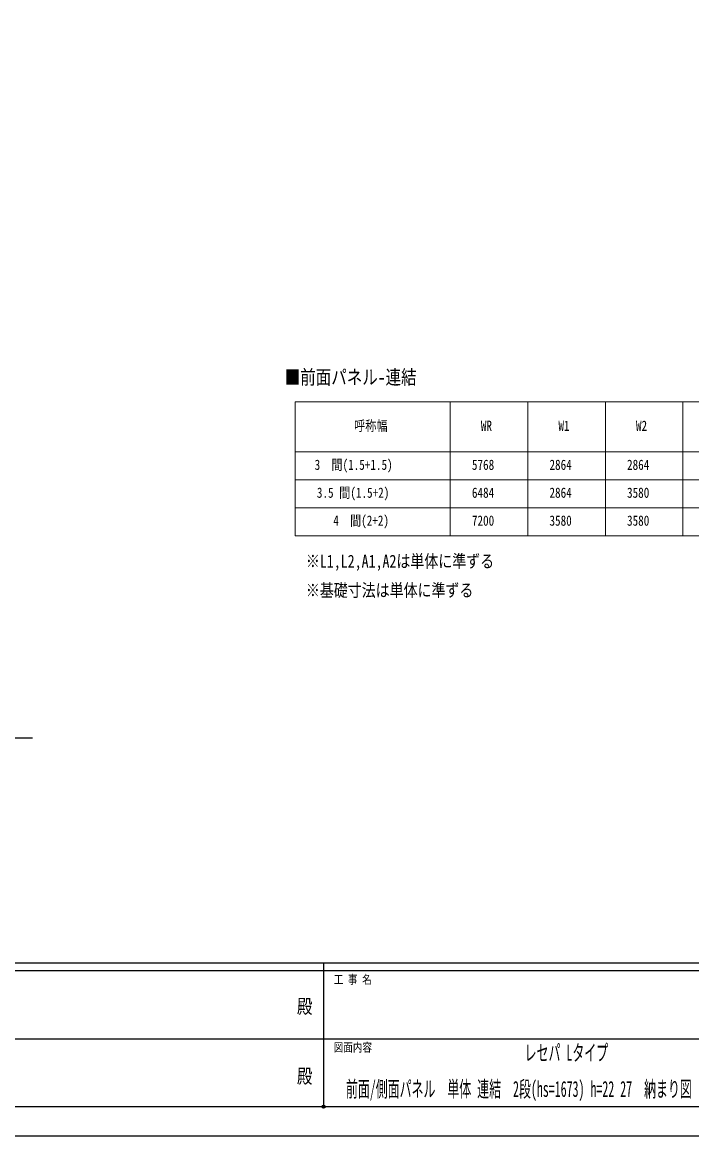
# Model space of a CAD drawing. Units: millimetres, scale not verified. Extents: x -10512 to 10512, y -7425 to 7425.
# Drawn here: x -1955 to 2361, y -7425 to -248 of the extents above; entities that cross this region are included whole.
import ezdxf
from ezdxf.enums import TextEntityAlignment as Align

# ---------------------------------------------------------------- set-up
doc = ezdxf.new("R2010")
doc.units = ezdxf.units.MM
doc.header["$LTSCALE"] = 40
doc.header["$PDMODE"] = 32
doc.header["$PDSIZE"] = 20
doc.layers.add('0-1_TABLE1', color=7, linetype='Continuous', lineweight=18)
for name, color, linetype in [('0-2_USER1', 3, 'Continuous'), ('0-5_YKK_A1', 4, 'Continuous'), ('0-7_YKK_ZWAK', 7, 'Continuous')]:
    doc.layers.add(name, color=color, linetype=linetype)
doc.styles.add('ＭＳ ゴシック', font='')
doc.styles.get('ＭＳ ゴシック').set_extended_font_data('MS Gothic')

msp = doc.modelspace()

# ---------------------------------------------------------------- linework, layer by layer
at = {"layer": '0-1_TABLE1'}
for p, q in [((-195.61, -2694.86), (4304.39, -2694.86)), ((-195.61, -2694.86), (-195.61, -3557.86)), ((804.39, -2694.86), (804.39, -3557.86)), ((1304.39, -2694.86), (1304.39, -3557.86)), ((1804.39, -2694.86), (1804.39, -3557.86)), ((2304.39, -2694.86), (2304.39, -3557.86)), ((-195.61, -3017.86), (4304.39, -3017.86)), ((-195.61, -3197.86), (4304.39, -3197.86)), ((-195.61, -3377.86), (4304.39, -3377.86)), ((-195.61, -3557.86), (4304.39, -3557.86))]:
    msp.add_line(p, q, dxfattribs=at)
at = {"layer": '0-5_YKK_A1'}
msp.add_line((-1888.72, -4862.5), (-2516.89, -4862.5), dxfattribs=at)
at = {"layer": '0-7_YKK_ZWAK'}
for p, q in [((9737.55, -6312.5), (-9762.45, -6312.5)), ((-12.45, -6312.5), (-12.45, -7237.5)), ((-12.45, -6362.5), (-3262.45, -6362.5)), ((3237.55, -6362.5), (-12.45, -6362.5)), ((-3243.7, -6800), (-12.45, -6800)), ((-12.45, -6800), (3237.55, -6800)), ((-3262.45, -7237.5), (-12.45, -7237.5)), ((-12.45, -7237.5), (3237.55, -7237.5))]:
    msp.add_line(p, q, dxfattribs=at)
msp.add_lwpolyline([(-10512.5, -7425), (10512.5, -7425), (10512.5, 7425), (-10512.5, 7425)], close=True, dxfattribs=at)
msp.add_point((-12.45, -7237.5), dxfattribs=at)

# ---------------------------------------------------------------- texts
at = {"layer": '0-1_TABLE1', "style": 'ＭＳ ゴシック', "width": 0.8}
for s, p in [('呼称幅', (184.39, -2901.36)), ('WR', (1001.59, -2901.36)), ('W1', (1501.59, -2901.36)), ('W2', (2001.59, -2901.36)), ('3\u3000間(1.5+1.5)', (-70.01, -3152.86)), ('5768', (943.99, -3152.86)), ('2864', (1443.99, -3152.86)), ('2864', (1943.99, -3152.86)), ('3.5 間(1.5+2)', (-55.61, -3332.86)), ('6484', (943.99, -3332.86)), ('2864', (1443.99, -3332.86)), ('3580', (1943.99, -3332.86)), ('4\u3000間(2+2)', (49.99, -3512.86)), ('7200', (943.99, -3512.86)), ('3580', (1443.99, -3512.86)), ('3580', (1943.99, -3512.86))]:
    msp.add_text(s, height=65.98, dxfattribs=at).set_placement(p, align=Align.BOTTOM_LEFT)
at = {"layer": '0-2_USER1', "style": 'ＭＳ ゴシック'}
for s, height, width, p in [('■前面パネル-連結', 91.64, 0.8, (-262.83, -2609)), ('※L1,L2,A1,A2は単体に準ずる', 82.48, 0.8, (-126.5, -3787.5)), ('※基礎寸法は単体に準ずる', 82.48, 0.8, (-126.5, -3975)), ('レセパ Lタイプ', 102.6, 0.55, (1284.02, -6972.08)), ('前面/側面パネル\u3000単体 連結\u30002段(hs=1673) h=22 27\u3000納まり図', 102.6, 0.55, (131.58, -7205.42))]:
    msp.add_text(s, height=height, dxfattribs=dict(at, width=width)).set_placement(p, align=Align.BOTTOM_LEFT)
at = {"layer": '0-7_YKK_ZWAK', "style": 'ＭＳ ゴシック', "width": 0.8}
for s, height, p in [('工 事 名', 54.99, (53.17, -6462.5)), ('殿', 91.64, (-184.17, -6664.58)), ('図面内容', 54.99, (53.17, -6900)), ('殿', 91.64, (-184.17, -7114.58))]:
    msp.add_text(s, height=height, dxfattribs=at).set_placement(p, align=Align.BOTTOM_LEFT)

doc.saveas('drawing.dxf')
